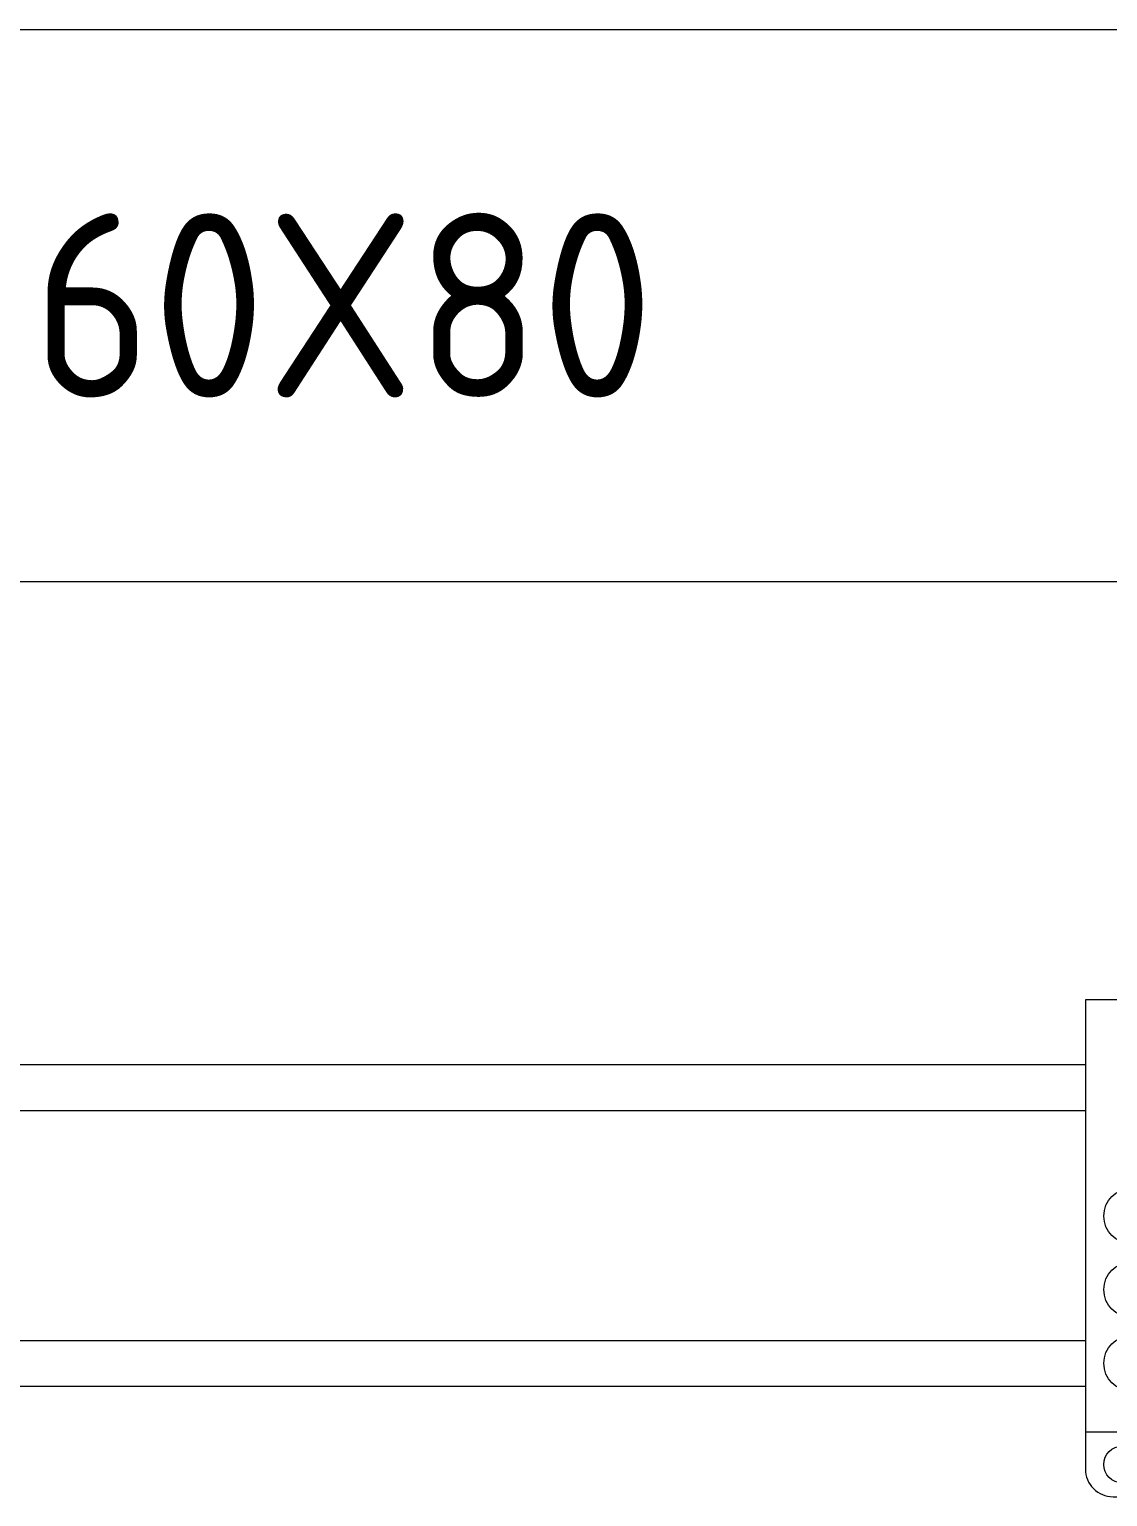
# Model space of a CAD drawing. Header units: millimetres. Extents: x 4134 to 7422, y 1400 to 3585.
# Drawn here: x 4682 to 4799.1, y 2991.3 to 3150.8 of the extents above; entities that cross this region are included whole.
import ezdxf

# ---------------------------------------------------------------- set-up
doc = ezdxf.new("R2010")
doc.units = ezdxf.units.MM
doc.layers.add('000-PI-Oprema', color=30, linetype='Continuous', lineweight=5)
doc.layers.add('002-PI-Kabelska kanalica', color=150, linetype='Continuous')
doc.styles.add('PI0', font='isocpeur.ttf', dxfattribs={"width": 0.9})

# ---------------------------------------------------------------- blocks, each defined once
blk = doc.blocks.new('*U535')
at = {"layer": '002-PI-Kabelska kanalica', "color": 0, "linetype": 'ByBlock', "lineweight": 0}
for p, q in [((-20, -100), (-20, 515)), ((40, -100), (40, 515))]:
    blk.add_line(p, q, dxfattribs=at)
blk = doc.blocks.new('Pollmann PVB 125-2-9')
at = {"layer": '000-PI-Oprema', "color": 0, "linetype": 'ByBlock', "lineweight": 0}
blk.add_lwpolyline([(16.16, 1.02), (16.16, 4.02, -0.414214), (19.16, 7.02), (23.96, 7.02, -0.414214), (26.96, 4.02), (26.96, 1.02), (26.96, -45.98), (-0.04, -45.98), (-0.04, -49.98, 0.414214), (2.96, -52.98), (4.96, -52.98, 0.414214), (7.96, -49.98), (7.96, -45.98)], format="xyb", dxfattribs=at)
blk.add_lwpolyline([(26.98, 1.02), (-0.02, 1.02), (-0.02, -45.98)], dxfattribs=at)
for centre, radius in [((21.56, 4.02), 2), ((7.46, -8.98), 3.3), ((19.46, -8.98), 3.3), ((4.96, -22.48), 3), ((13.46, -22.48), 3), ((21.96, -22.48), 3), ((4.96, -30.48), 3), ((13.46, -30.48), 3), ((21.96, -30.48), 3), ((4.96, -38.48), 3), ((13.46, -38.48), 3), ((21.96, -38.48), 3), ((3.96, -49.48), 2)]:
    blk.add_circle(centre, radius, dxfattribs=at)

msp = doc.modelspace()

# ---------------------------------------------------------------- linework, layer by layer
at = {"layer": '002-PI-Kabelska kanalica', "color": 0, "linetype": 'ByBlock', "lineweight": 0, "ltscale": 0.25}
for points in [[(4650.322, 3038.278), (4796.706, 3038.278)], [(4650.322, 3033.278), (4796.706, 3033.278)], [(4650.322, 3008.278), (4796.706, 3008.278)], [(4796.706, 3003.278), (4650.322, 3003.278)]]:
    msp.add_lwpolyline(points, dxfattribs=at)

# ---------------------------------------------------------------- block references
at = {"color": 0, "linetype": 'ByBlock', "lineweight": 0}
msp.add_blockref('Pollmann PVB 125-2-9', (4796.73, 3044.278), dxfattribs=at)
at = {"layer": '002-PI-Kabelska kanalica', "color": 0, "linetype": 'ByBlock', "lineweight": 0, "rotation": 270}
msp.add_blockref('*U535', (4470.948, 3130.778), dxfattribs=at)

# ---------------------------------------------------------------- texts
at = {"color": 0, "linetype": 'ByBlock', "lineweight": 0, "insert": (4716.079, 3120.778), "char_height": 20, "width": 16.78721, "attachment_point": 5, "style": 'PI0'}
msp.add_mtext('60X80', dxfattribs=at)

doc.saveas('drawing.dxf')
